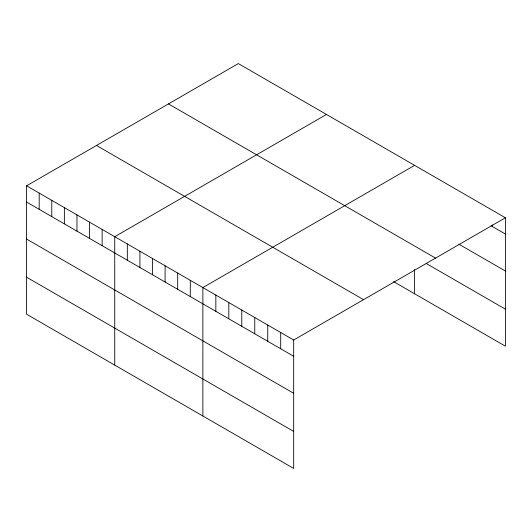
<?xml version="1.0" encoding="UTF-8"?>
<svg xmlns="http://www.w3.org/2000/svg" width="532" height="532" viewBox="0 0 532 532"><rect width="100%" height="100%" fill="white"/><g stroke="black" fill="none" stroke-linecap="round" stroke-linejoin="round"><path stroke-width="0.8" d="M26.6 185.814L293.677 340.008L293.677 468.426L26.6 314.226L26.6 185.814L238.323 63.574L505.4 217.774L505.4 346.186L393.607 281.647M326.455 114.46L114.732 236.7L114.732 365.112M414.594 165.346L202.872 287.579L202.872 415.997M293.677 340.008L505.4 217.774M491.063 225.754L505.4 234.027M458.97 244.235L505.4 271.041M168.451 103.913L435.528 258.106M426.199 263.453L505.4 309.178M96.472 145.475L363.549 299.669M26.6 202.067L293.677 356.267M26.6 239.081L293.677 393.281M26.6 277.219L293.677 431.412M492.426 224.916L492.426 226.539M414.594 269.624L414.594 293.764M280.703 332.52L280.703 348.779M267.736 325.032L267.736 341.285M254.762 317.538L254.762 333.797M241.787 310.05L241.787 326.309M228.813 302.562L228.813 318.821M215.846 295.074L215.846 311.326M190.283 280.311L190.283 296.57M177.688 273.042L177.688 289.302M165.1 265.774L165.1 282.033M152.511 258.505L152.511 274.765M139.916 251.237L139.916 267.496M127.328 243.969L127.328 260.221M102.144 229.425L102.144 245.684M89.556 222.157L89.556 238.416M76.96 214.888L76.96 231.147M64.372 207.62L64.372 223.879M51.784 200.351L51.784 216.61M39.188 193.083L39.188 209.342"/></g></svg>
